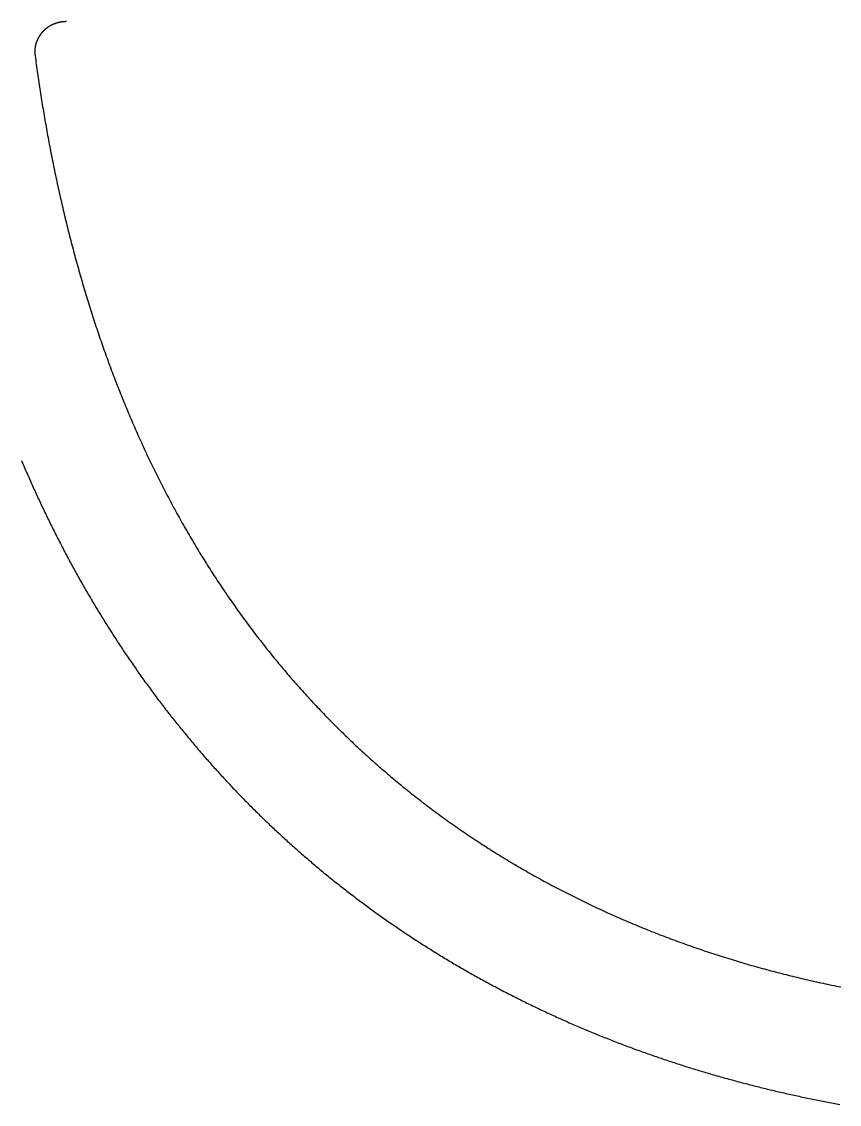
# Model space of a CAD drawing. Extents: x 4511820 to 5180432, y -1526536 to -944957.
# Drawn here: x 5013474.8 to 5013624.2, y -1423347.1 to -1423149.2 of the extents above; entities that cross this region are included whole.
import ezdxf

# ---------------------------------------------------------------- set-up
doc = ezdxf.new("R2010")
doc.units = 0
doc.header["$MEASUREMENT"] = 0
doc.layers.add('Z-Kúrenie', color=101, linetype='CONTINUOUS')

msp = doc.modelspace()

# ---------------------------------------------------------------- linework, layer by layer
at = {"layer": 'Z-Kúrenie'}
msp.add_line((5013477.255, -1423155.351), (5013477.267, -1423155.438), dxfattribs=at)
for points in [[(5013482.982, -1423149.2, 0), (5013482.957, -1423149.2, 0), (5013482.932, -1423149.2, 0), (5013482.907, -1423149.2, 0), (5013482.882, -1423149.2, 0), (5013482.857, -1423149.201, 0), (5013482.832, -1423149.202, 0), (5013482.807, -1423149.202, 0), (5013482.781, -1423149.203, 0), (5013482.756, -1423149.204, 0), (5013482.731, -1423149.205, 0), (5013482.706, -1423149.206, 0), (5013482.681, -1423149.207, 0), (5013482.656, -1423149.209, 0), (5013482.631, -1423149.21, 0), (5013482.606, -1423149.211, 0), (5013482.581, -1423149.213, 0), (5013482.555, -1423149.215, 0), (5013482.53, -1423149.217, 0), (5013482.505, -1423149.219, 0), (5013482.48, -1423149.221, 0), (5013482.455, -1423149.223, 0), (5013482.43, -1423149.225, 0), (5013482.405, -1423149.227, 0), (5013482.38, -1423149.23, 0), (5013482.355, -1423149.232, 0), (5013482.33, -1423149.235, 0), (5013482.304, -1423149.238, 0), (5013482.279, -1423149.241, 0), (5013482.254, -1423149.244, 0), (5013482.229, -1423149.247, 0), (5013482.204, -1423149.25, 0), (5013482.179, -1423149.253, 0), (5013482.154, -1423149.257, 0), (5013482.129, -1423149.26, 0), (5013482.104, -1423149.264, 0), (5013482.078, -1423149.267, 0), (5013482.062, -1423149.271, 0), (5013482.037, -1423149.275, 0), (5013482.012, -1423149.279, 0), (5013481.986, -1423149.283, 0), (5013481.961, -1423149.287, 0), (5013481.936, -1423149.292, 0), (5013481.911, -1423149.296, 0), (5013481.886, -1423149.3, 0), (5013481.861, -1423149.305, 0), (5013481.836, -1423149.31, 0), (5013481.811, -1423149.315, 0), (5013481.786, -1423149.319, 0), (5013481.76, -1423149.325, 0), (5013481.735, -1423149.33, 0), (5013481.71, -1423149.335, 0), (5013481.685, -1423149.34, 0), (5013481.66, -1423149.346, 0), (5013481.635, -1423149.351, 0), (5013481.61, -1423149.357, 0), (5013481.585, -1423149.362, 0), (5013481.56, -1423149.368, 0), (5013481.543, -1423149.374, 0), (5013481.518, -1423149.38, 0), (5013481.493, -1423149.386, 0), (5013481.468, -1423149.392, 0), (5013481.442, -1423149.399, 0), (5013481.417, -1423149.405, 0), (5013481.392, -1423149.412, 0), (5013481.367, -1423149.418, 0), (5013481.342, -1423149.425, 0), (5013481.317, -1423149.432, 0), (5013481.292, -1423149.439, 0), (5013481.275, -1423149.446, 0), (5013481.25, -1423149.453, 0), (5013481.225, -1423149.46, 0), (5013481.2, -1423149.467, 0), (5013481.175, -1423149.475, 0), (5013481.15, -1423149.482, 0), (5013481.124, -1423149.49, 0), (5013481.099, -1423149.498, 0), (5013481.083, -1423149.505, 0), (5013481.058, -1423149.513, 0), (5013481.032, -1423149.521, 0), (5013481.007, -1423149.53, 0), (5013480.982, -1423149.538, 0), (5013480.957, -1423149.546, 0), (5013480.94, -1423149.554, 0), (5013480.915, -1423149.563, 0), (5013480.89, -1423149.572, 0), (5013480.865, -1423149.58, 0), (5013480.84, -1423149.589, 0), (5013480.815, -1423149.598, 0), (5013480.798, -1423149.607, 0), (5013480.773, -1423149.616, 0), (5013480.748, -1423149.625, 0), (5013480.723, -1423149.635, 0), (5013480.698, -1423149.644, 0), (5013480.681, -1423149.654, 0), (5013480.656, -1423149.663, 0), (5013480.631, -1423149.673, 0), (5013480.606, -1423149.683, 0), (5013480.589, -1423149.693, 0), (5013480.564, -1423149.703, 0), (5013480.539, -1423149.713, 0), (5013480.514, -1423149.723, 0), (5013480.497, -1423149.733, 0), (5013480.472, -1423149.744, 0), (5013480.447, -1423149.754, 0), (5013480.421, -1423149.765, 0), (5013480.405, -1423149.776, 0), (5013480.38, -1423149.786, 0), (5013480.355, -1423149.797, 0), (5013480.338, -1423149.808, 0), (5013480.313, -1423149.819, 0), (5013480.288, -1423149.831, 0), (5013480.262, -1423149.842, 0), (5013480.246, -1423149.853, 0), (5013480.221, -1423149.865, 0), (5013480.196, -1423149.876, 0), (5013480.179, -1423149.888, 0), (5013480.154, -1423149.9, 0), (5013480.129, -1423149.912, 0), (5013480.112, -1423149.924, 0), (5013480.087, -1423149.936, 0), (5013480.07, -1423149.948, 0), (5013480.045, -1423149.96, 0), (5013480.02, -1423149.972, 0), (5013480.003, -1423149.985, 0), (5013479.978, -1423149.997, 0), (5013479.953, -1423150.01, 0), (5013479.936, -1423150.023, 0), (5013479.911, -1423150.036, 0), (5013479.894, -1423150.048, 0), (5013479.869, -1423150.061, 0), (5013479.852, -1423150.075, 0), (5013479.827, -1423150.088, 0), (5013479.802, -1423150.101, 0), (5013479.785, -1423150.114, 0), (5013479.76, -1423150.128, 0), (5013479.744, -1423150.141, 0), (5013479.719, -1423150.155, 0), (5013479.702, -1423150.169, 0), (5013479.677, -1423150.183, 0), (5013479.66, -1423150.196, 0), (5013479.635, -1423150.21, 0), (5013479.618, -1423150.225, 0), (5013479.593, -1423150.239, 0), (5013479.576, -1423150.253, 0), (5013479.551, -1423150.267, 0), (5013479.534, -1423150.282, 0), (5013479.509, -1423150.296, 0), (5013479.493, -1423150.311, 0), (5013479.476, -1423150.326, 0), (5013479.451, -1423150.341, 0), (5013479.434, -1423150.355, 0), (5013479.409, -1423150.37, 0), (5013479.392, -1423150.385, 0), (5013479.367, -1423150.401, 0), (5013479.35, -1423150.416, 0), (5013479.334, -1423150.431, 0), (5013479.308, -1423150.447, 0), (5013479.292, -1423150.462, 0), (5013479.275, -1423150.478, 0), (5013479.25, -1423150.494, 0), (5013479.233, -1423150.509, 0), (5013479.216, -1423150.525, 0), (5013479.191, -1423150.541, 0), (5013479.175, -1423150.557, 0), (5013479.158, -1423150.573, 0), (5013479.133, -1423150.589, 0), (5013479.116, -1423150.606, 0), (5013479.099, -1423150.622, 0), (5013479.074, -1423150.639, 0), (5013479.057, -1423150.655, 0), (5013479.041, -1423150.672, 0), (5013479.024, -1423150.689, 0), (5013478.999, -1423150.705, 0), (5013478.982, -1423150.722, 0), (5013478.965, -1423150.739, 0), (5013478.949, -1423150.756, 0), (5013478.932, -1423150.773, 0), (5013478.907, -1423150.791, 0), (5013478.89, -1423150.808, 0), (5013478.873, -1423150.825, 0), (5013478.857, -1423150.843, 0), (5013478.84, -1423150.86, 0), (5013478.823, -1423150.878, 0), (5013478.798, -1423150.896, 0), (5013478.781, -1423150.913, 0), (5013478.765, -1423150.931, 0), (5013478.748, -1423150.949, 0), (5013478.731, -1423150.967, 0), (5013478.714, -1423150.985, 0), (5013478.698, -1423151.003, 0), (5013478.681, -1423151.022, 0), (5013478.664, -1423151.04, 0), (5013478.647, -1423151.059, 0), (5013478.631, -1423151.077, 0), (5013478.614, -1423151.096, 0), (5013478.597, -1423151.114, 0), (5013478.58, -1423151.133, 0), (5013478.564, -1423151.152, 0), (5013478.547, -1423151.171, 0), (5013478.53, -1423151.19, 0), (5013478.513, -1423151.209, 0), (5013478.497, -1423151.228, 0), (5013478.48, -1423151.247, 0), (5013478.463, -1423151.266, 0), (5013478.447, -1423151.286, 0), (5013478.43, -1423151.305, 0), (5013478.413, -1423151.325, 0), (5013478.396, -1423151.344, 0), (5013478.38, -1423151.364, 0), (5013478.363, -1423151.384, 0), (5013478.354, -1423151.404, 0), (5013478.338, -1423151.423, 0), (5013478.321, -1423151.443, 0), (5013478.304, -1423151.463, 0), (5013478.288, -1423151.483, 0), (5013478.271, -1423151.504, 0), (5013478.262, -1423151.524, 0), (5013478.246, -1423151.544, 0), (5013478.229, -1423151.564, 0), (5013478.212, -1423151.585, 0), (5013478.204, -1423151.605, 0), (5013478.187, -1423151.626, 0), (5013478.17, -1423151.646, 0), (5013478.154, -1423151.667, 0), (5013478.145, -1423151.688, 0), (5013478.129, -1423151.709, 0), (5013478.112, -1423151.73, 0), (5013478.103, -1423151.751, 0), (5013478.087, -1423151.772, 0), (5013478.07, -1423151.793, 0), (5013478.062, -1423151.814, 0), (5013478.045, -1423151.835, 0), (5013478.028, -1423151.856, 0), (5013478.02, -1423151.878, 0), (5013478.003, -1423151.899, 0), (5013477.995, -1423151.92, 0), (5013477.978, -1423151.942, 0), (5013477.97, -1423151.963, 0), (5013477.953, -1423151.985, 0), (5013477.944, -1423152.007, 0), (5013477.928, -1423152.028, 0), (5013477.911, -1423152.05, 0), (5013477.903, -1423152.072, 0), (5013477.894, -1423152.094, 0), (5013477.877, -1423152.116, 0), (5013477.869, -1423152.138, 0), (5013477.852, -1423152.16, 0), (5013477.844, -1423152.182, 0), (5013477.827, -1423152.204, 0), (5013477.819, -1423152.227, 0), (5013477.802, -1423152.249, 0), (5013477.794, -1423152.271, 0), (5013477.785, -1423152.294, 0), (5013477.769, -1423152.316, 0), (5013477.76, -1423152.339, 0), (5013477.752, -1423152.361, 0), (5013477.735, -1423152.384, 0), (5013477.727, -1423152.407, 0), (5013477.718, -1423152.429, 0), (5013477.702, -1423152.452, 0), (5013477.693, -1423152.475, 0), (5013477.685, -1423152.498, 0), (5013477.677, -1423152.521, 0), (5013477.66, -1423152.544, 0), (5013477.652, -1423152.567, 0), (5013477.643, -1423152.59, 0), (5013477.635, -1423152.613, 0), (5013477.626, -1423152.636, 0), (5013477.618, -1423152.659, 0), (5013477.601, -1423152.682, 0), (5013477.593, -1423152.706, 0), (5013477.585, -1423152.729, 0), (5013477.576, -1423152.752, 0), (5013477.568, -1423152.776, 0), (5013477.559, -1423152.799, 0), (5013477.551, -1423152.823, 0), (5013477.543, -1423152.846, 0), (5013477.534, -1423152.87, 0), (5013477.526, -1423152.894, 0), (5013477.518, -1423152.917, 0), (5013477.509, -1423152.941, 0), (5013477.501, -1423152.965, 0), (5013477.493, -1423152.989, 0), (5013477.484, -1423153.012, 0), (5013477.476, -1423153.036, 0), (5013477.467, -1423153.06, 0), (5013477.459, -1423153.084, 0), (5013477.451, -1423153.108, 0), (5013477.442, -1423153.132, 0), (5013477.434, -1423153.156, 0), (5013477.426, -1423153.18, 0), (5013477.417, -1423153.205, 0), (5013477.417, -1423153.229, 0), (5013477.409, -1423153.253, 0), (5013477.4, -1423153.277, 0), (5013477.392, -1423153.302, 0), (5013477.384, -1423153.326, 0), (5013477.384, -1423153.35, 0), (5013477.375, -1423153.375, 0), (5013477.367, -1423153.399, 0), (5013477.359, -1423153.424, 0), (5013477.359, -1423153.448, 0), (5013477.35, -1423153.472, 0), (5013477.342, -1423153.497, 0), (5013477.342, -1423153.522, 0), (5013477.333, -1423153.546, 0), (5013477.325, -1423153.571, 0), (5013477.325, -1423153.595, 0), (5013477.317, -1423153.62, 0), (5013477.317, -1423153.645, 0), (5013477.308, -1423153.669, 0), (5013477.3, -1423153.694, 0), (5013477.3, -1423153.719, 0), (5013477.292, -1423153.744, 0), (5013477.292, -1423153.768, 0), (5013477.283, -1423153.793, 0), (5013477.283, -1423153.818, 0), (5013477.275, -1423153.843, 0), (5013477.275, -1423153.868, 0), (5013477.267, -1423153.893, 0), (5013477.267, -1423153.918, 0), (5013477.258, -1423153.943, 0), (5013477.258, -1423153.967, 0), (5013477.258, -1423153.992, 0), (5013477.25, -1423154.017, 0), (5013477.25, -1423154.042, 0), (5013477.25, -1423154.067, 0), (5013477.241, -1423154.092, 0), (5013477.241, -1423154.117, 0), (5013477.241, -1423154.142, 0), (5013477.233, -1423154.167, 0), (5013477.233, -1423154.192, 0), (5013477.233, -1423154.217, 0), (5013477.225, -1423154.243, 0), (5013477.225, -1423154.268, 0), (5013477.225, -1423154.293, 0), (5013477.225, -1423154.318, 0), (5013477.225, -1423154.343, 0), (5013477.216, -1423154.368, 0), (5013477.216, -1423154.393, 0), (5013477.216, -1423154.418, 0), (5013477.216, -1423154.443, 0), (5013477.216, -1423154.468, 0), (5013477.216, -1423154.493, 0), (5013477.216, -1423154.519, 0), (5013477.216, -1423154.544, 0), (5013477.216, -1423154.569, 0), (5013477.208, -1423154.594, 0), (5013477.208, -1423154.619, 0), (5013477.208, -1423154.644, 0), (5013477.208, -1423154.669, 0)], [(5013477.267, -1423155.438, 0), (5013477.317, -1423155.844, 0), (5013477.375, -1423156.25, 0), (5013477.426, -1423156.656, 0), (5013477.484, -1423157.061, 0), (5013477.543, -1423157.467, 0), (5013477.593, -1423157.873, 0), (5013477.652, -1423158.279, 0), (5013477.71, -1423158.684, 0), (5013477.769, -1423159.09, 0), (5013477.827, -1423159.495, 0), (5013477.886, -1423159.9, 0), (5013477.944, -1423160.305, 0), (5013478.011, -1423160.711, 0), (5013478.07, -1423161.116, 0), (5013478.129, -1423161.521, 0), (5013478.195, -1423161.925, 0), (5013478.254, -1423162.33, 0), (5013478.321, -1423162.735, 0), (5013478.38, -1423163.139, 0), (5013478.447, -1423163.544, 0), (5013478.513, -1423163.948, 0), (5013478.58, -1423164.352, 0), (5013478.647, -1423164.756, 0), (5013478.714, -1423165.161, 0), (5013478.781, -1423165.565, 0), (5013478.848, -1423165.968, 0), (5013478.915, -1423166.372, 0), (5013478.982, -1423166.776, 0), (5013479.057, -1423167.179, 0), (5013479.124, -1423167.583, 0), (5013479.2, -1423167.986, 0), (5013479.267, -1423168.39, 0), (5013479.342, -1423168.793, 0), (5013479.417, -1423169.196, 0), (5013479.484, -1423169.599, 0), (5013479.56, -1423170.002, 0), (5013479.635, -1423170.404, 0), (5013479.71, -1423170.807, 0), (5013479.785, -1423171.21, 0), (5013479.861, -1423171.612, 0), (5013479.936, -1423172.015, 0), (5013480.02, -1423172.417, 0), (5013480.095, -1423172.819, 0), (5013480.17, -1423173.221, 0), (5013480.254, -1423173.623, 0), (5013480.329, -1423174.025, 0), (5013480.413, -1423174.426, 0), (5013480.488, -1423174.828, 0), (5013480.572, -1423175.229, 0), (5013480.656, -1423175.631, 0), (5013480.739, -1423176.032, 0), (5013480.815, -1423176.433, 0), (5013480.899, -1423176.834, 0), (5013480.982, -1423177.235, 0), (5013481.074, -1423177.636, 0), (5013481.158, -1423178.037, 0), (5013481.242, -1423178.437, 0), (5013481.325, -1423178.838, 0), (5013481.417, -1423179.238, 0), (5013481.501, -1423179.638, 0), (5013481.593, -1423180.038, 0), (5013481.677, -1423180.438, 0), (5013481.769, -1423180.838, 0), (5013481.861, -1423181.237, 0), (5013481.945, -1423181.637, 0), (5013482.037, -1423182.036, 0), (5013482.129, -1423182.435, 0), (5013482.221, -1423182.834, 0), (5013482.313, -1423183.233, 0), (5013482.405, -1423183.632, 0), (5013482.505, -1423184.031, 0), (5013482.597, -1423184.429, 0), (5013482.689, -1423184.828, 0), (5013482.79, -1423185.226, 0), (5013482.882, -1423185.624, 0), (5013482.982, -1423186.022, 0), (5013483.083, -1423186.42, 0), (5013483.175, -1423186.818, 0), (5013483.275, -1423187.215, 0), (5013483.376, -1423187.612, 0), (5013483.476, -1423188.01, 0), (5013483.576, -1423188.407, 0), (5013483.677, -1423188.803, 0), (5013483.777, -1423189.2, 0), (5013483.878, -1423189.597, 0), (5013483.986, -1423189.993, 0), (5013484.087, -1423190.389, 0), (5013484.196, -1423190.785, 0), (5013484.296, -1423191.181, 0), (5013484.405, -1423191.577, 0), (5013484.514, -1423191.972, 0), (5013484.614, -1423192.368, 0), (5013484.723, -1423192.763, 0), (5013484.832, -1423193.158, 0), (5013484.941, -1423193.553, 0), (5013485.049, -1423193.948, 0), (5013485.166, -1423194.342, 0), (5013485.275, -1423194.736, 0), (5013485.384, -1423195.13, 0), (5013485.501, -1423195.524, 0), (5013485.61, -1423195.918, 0), (5013485.727, -1423196.312, 0), (5013485.836, -1423196.705, 0), (5013485.953, -1423197.098, 0), (5013486.07, -1423197.491, 0), (5013486.187, -1423197.884, 0), (5013486.305, -1423198.276, 0), (5013486.422, -1423198.669, 0), (5013486.539, -1423199.061, 0), (5013486.656, -1423199.453, 0), (5013486.773, -1423199.845, 0), (5013486.899, -1423200.236, 0), (5013487.016, -1423200.628, 0), (5013487.141, -1423201.019, 0), (5013487.259, -1423201.41, 0), (5013487.384, -1423201.801, 0), (5013487.51, -1423202.191, 0), (5013487.635, -1423202.581, 0), (5013487.752, -1423202.971, 0), (5013487.878, -1423203.361, 0), (5013488.012, -1423203.751, 0), (5013488.137, -1423204.14, 0), (5013488.263, -1423204.529, 0), (5013488.388, -1423204.918, 0), (5013488.522, -1423205.307, 0), (5013488.648, -1423205.696, 0), (5013488.782, -1423206.084, 0), (5013488.916, -1423206.472, 0), (5013489.041, -1423206.86, 0), (5013489.175, -1423207.247, 0), (5013489.309, -1423207.634, 0), (5013489.443, -1423208.022, 0), (5013489.577, -1423208.408, 0), (5013489.711, -1423208.795, 0), (5013489.853, -1423209.181, 0), (5013489.987, -1423209.567, 0), (5013490.129, -1423209.953, 0), (5013490.263, -1423210.339, 0), (5013490.405, -1423210.724, 0), (5013490.539, -1423211.109, 0), (5013490.681, -1423211.494, 0), (5013490.824, -1423211.878, 0), (5013490.966, -1423212.262, 0), (5013491.108, -1423212.646, 0), (5013491.25, -1423213.03, 0), (5013491.393, -1423213.413, 0), (5013491.543, -1423213.796, 0), (5013491.686, -1423214.179, 0), (5013491.836, -1423214.562, 0), (5013491.978, -1423214.944, 0), (5013492.129, -1423215.326, 0), (5013492.28, -1423215.708, 0), (5013492.43, -1423216.089, 0), (5013492.573, -1423216.471, 0), (5013492.723, -1423216.852, 0), (5013492.882, -1423217.232, 0), (5013493.033, -1423217.612, 0), (5013493.184, -1423217.992, 0), (5013493.334, -1423218.372, 0), (5013493.493, -1423218.752, 0), (5013493.644, -1423219.131, 0), (5013493.803, -1423219.509, 0), (5013493.962, -1423219.888, 0), (5013494.121, -1423220.266, 0), (5013494.271, -1423220.644, 0), (5013494.43, -1423221.022, 0), (5013494.598, -1423221.399, 0), (5013494.757, -1423221.776, 0), (5013494.916, -1423222.152, 0), (5013495.075, -1423222.529, 0), (5013495.242, -1423222.905, 0), (5013495.401, -1423223.28, 0), (5013495.569, -1423223.655, 0), (5013495.736, -1423224.03, 0), (5013495.895, -1423224.405, 0), (5013496.062, -1423224.779, 0), (5013496.23, -1423225.153, 0), (5013496.397, -1423225.527, 0), (5013496.573, -1423225.9, 0), (5013496.74, -1423226.273, 0), (5013496.908, -1423226.645, 0), (5013497.083, -1423227.018, 0), (5013497.251, -1423227.39, 0), (5013497.426, -1423227.761, 0), (5013497.594, -1423228.132, 0), (5013497.769, -1423228.503, 0), (5013497.945, -1423228.873, 0), (5013498.121, -1423229.243, 0), (5013498.297, -1423229.613, 0), (5013498.481, -1423229.982, 0), (5013498.657, -1423230.351, 0), (5013498.832, -1423230.719, 0), (5013499.016, -1423231.088, 0), (5013499.192, -1423231.455, 0), (5013499.376, -1423231.823, 0), (5013499.56, -1423232.19, 0), (5013499.744, -1423232.556, 0), (5013499.92, -1423232.922, 0), (5013500.104, -1423233.288, 0), (5013500.297, -1423233.654, 0), (5013500.481, -1423234.019, 0), (5013500.665, -1423234.383, 0), (5013500.857, -1423234.747, 0), (5013501.042, -1423235.111, 0), (5013501.234, -1423235.474, 0), (5013501.418, -1423235.837, 0), (5013501.611, -1423236.2, 0), (5013501.803, -1423236.562, 0), (5013501.996, -1423236.924, 0), (5013502.188, -1423237.285, 0), (5013502.381, -1423237.646, 0), (5013502.573, -1423238.007, 0), (5013502.774, -1423238.367, 0), (5013502.966, -1423238.726, 0), (5013503.167, -1423239.086, 0), (5013503.36, -1423239.444, 0), (5013503.561, -1423239.803, 0), (5013503.761, -1423240.161, 0), (5013503.962, -1423240.518, 0), (5013504.163, -1423240.875, 0), (5013504.364, -1423241.232, 0), (5013504.565, -1423241.588, 0), (5013504.766, -1423241.944, 0), (5013504.975, -1423242.299, 0), (5013505.176, -1423242.654, 0), (5013505.385, -1423243.008, 0), (5013505.594, -1423243.362, 0), (5013505.795, -1423243.715, 0), (5013506.004, -1423244.068, 0), (5013506.213, -1423244.421, 0), (5013506.423, -1423244.773, 0), (5013506.632, -1423245.124, 0), (5013506.841, -1423245.475, 0), (5013507.059, -1423245.826, 0), (5013507.268, -1423246.176, 0), (5013507.485, -1423246.526, 0), (5013507.695, -1423246.875, 0), (5013507.912, -1423247.223, 0), (5013508.13, -1423247.571, 0), (5013508.347, -1423247.919, 0), (5013508.565, -1423248.266, 0), (5013508.783, -1423248.613, 0), (5013509, -1423248.959, 0), (5013509.218, -1423249.305, 0), (5013509.444, -1423249.65, 0), (5013509.661, -1423249.994, 0), (5013509.887, -1423250.339, 0), (5013510.105, -1423250.682, 0), (5013510.331, -1423251.025, 0), (5013510.557, -1423251.368, 0), (5013510.783, -1423251.71, 0), (5013511.009, -1423252.051, 0), (5013511.234, -1423252.392, 0), (5013511.46, -1423252.733, 0), (5013511.695, -1423253.073, 0), (5013511.921, -1423253.412, 0), (5013512.155, -1423253.751, 0), (5013512.381, -1423254.089, 0), (5013512.615, -1423254.427, 0), (5013512.85, -1423254.764, 0), (5013513.084, -1423255.101, 0), (5013513.318, -1423255.437, 0), (5013513.553, -1423255.772, 0), (5013513.787, -1423256.107, 0), (5013514.021, -1423256.442, 0), (5013514.256, -1423256.775, 0), (5013514.498, -1423257.109, 0), (5013514.733, -1423257.441, 0), (5013514.975, -1423257.774, 0), (5013515.218, -1423258.105, 0), (5013515.461, -1423258.436, 0), (5013515.703, -1423258.767, 0), (5013515.946, -1423259.096, 0), (5013516.189, -1423259.426, 0), (5013516.431, -1423259.754, 0), (5013516.674, -1423260.082, 0), (5013516.925, -1423260.41, 0), (5013517.168, -1423260.737, 0), (5013517.419, -1423261.063, 0), (5013517.67, -1423261.389, 0), (5013517.913, -1423261.714, 0), (5013518.164, -1423262.038, 0), (5013518.415, -1423262.362, 0), (5013518.666, -1423262.685, 0), (5013518.925, -1423263.008, 0), (5013519.176, -1423263.33, 0), (5013519.427, -1423263.651, 0), (5013519.687, -1423263.973, 0), (5013519.938, -1423264.292, 0), (5013520.197, -1423264.612, 0), (5013520.448, -1423264.931, 0), (5013520.708, -1423265.249, 0), (5013520.967, -1423265.567, 0), (5013521.227, -1423265.884, 0), (5013521.486, -1423266.2, 0), (5013521.754, -1423266.516, 0), (5013522.013, -1423266.831, 0), (5013522.273, -1423267.146, 0), (5013522.54, -1423267.46, 0), (5013522.8, -1423267.773, 0), (5013523.068, -1423268.085, 0), (5013523.335, -1423268.397, 0), (5013523.595, -1423268.708, 0), (5013523.863, -1423269.019, 0), (5013524.13, -1423269.328, 0), (5013524.398, -1423269.638, 0), (5013524.674, -1423269.947, 0), (5013524.942, -1423270.255, 0), (5013525.21, -1423270.562, 0), (5013525.486, -1423270.868, 0), (5013525.754, -1423271.175, 0), (5013526.03, -1423271.479, 0), (5013526.306, -1423271.784, 0), (5013526.582, -1423272.088, 0), (5013526.859, -1423272.391, 0), (5013527.135, -1423272.693, 0), (5013527.411, -1423272.996, 0), (5013527.687, -1423273.297, 0), (5013527.963, -1423273.597, 0), (5013528.248, -1423273.897, 0), (5013528.524, -1423274.196, 0), (5013528.808, -1423274.494, 0), (5013529.085, -1423274.792, 0), (5013529.369, -1423275.089, 0), (5013529.654, -1423275.386, 0), (5013529.938, -1423275.681, 0), (5013530.223, -1423275.976, 0), (5013530.507, -1423276.269, 0), (5013530.792, -1423276.563, 0), (5013531.076, -1423276.856, 0), (5013531.369, -1423277.148, 0), (5013531.654, -1423277.439, 0), (5013531.938, -1423277.73, 0), (5013532.231, -1423278.019, 0), (5013532.524, -1423278.309, 0), (5013532.817, -1423278.597, 0), (5013533.102, -1423278.884, 0), (5013533.394, -1423279.172, 0), (5013533.687, -1423279.458, 0), (5013533.989, -1423279.743, 0), (5013534.281, -1423280.028, 0), (5013534.574, -1423280.312, 0), (5013534.867, -1423280.595, 0), (5013535.169, -1423280.878, 0), (5013535.461, -1423281.159, 0), (5013535.763, -1423281.44, 0), (5013536.064, -1423281.721, 0), (5013536.365, -1423282, 0), (5013536.658, -1423282.279, 0), (5013536.959, -1423282.557, 0), (5013537.261, -1423282.834, 0), (5013537.57, -1423283.111, 0), (5013537.872, -1423283.386, 0), (5013538.173, -1423283.661, 0), (5013538.482, -1423283.936, 0), (5013538.784, -1423284.209, 0), (5013539.093, -1423284.481, 0), (5013539.395, -1423284.753, 0), (5013539.704, -1423285.024, 0), (5013540.014, -1423285.295, 0), (5013540.324, -1423285.564, 0), (5013540.625, -1423285.834, 0), (5013540.943, -1423286.102, 0), (5013541.252, -1423286.368, 0), (5013541.562, -1423286.635, 0), (5013541.872, -1423286.901, 0), (5013542.181, -1423287.166, 0), (5013542.499, -1423287.43, 0), (5013542.809, -1423287.693, 0), (5013543.127, -1423287.956, 0), (5013543.445, -1423288.218, 0), (5013543.755, -1423288.479, 0), (5013544.073, -1423288.739, 0), (5013544.391, -1423288.999, 0), (5013544.709, -1423289.257, 0), (5013545.027, -1423289.515, 0), (5013545.345, -1423289.772, 0), (5013545.663, -1423290.028, 0), (5013545.989, -1423290.284, 0), (5013546.307, -1423290.539, 0), (5013546.633, -1423290.792, 0), (5013546.951, -1423291.046, 0), (5013547.278, -1423291.298, 0), (5013547.596, -1423291.549, 0), (5013547.922, -1423291.8, 0), (5013548.249, -1423292.05, 0), (5013548.575, -1423292.298, 0), (5013548.901, -1423292.547, 0), (5013549.228, -1423292.794, 0), (5013549.554, -1423293.041, 0), (5013549.88, -1423293.287, 0), (5013550.207, -1423293.531, 0), (5013550.542, -1423293.775, 0), (5013550.868, -1423294.019, 0), (5013551.203, -1423294.262, 0), (5013551.529, -1423294.504, 0), (5013551.864, -1423294.744, 0), (5013552.19, -1423294.984, 0), (5013552.525, -1423295.223, 0), (5013552.86, -1423295.462, 0), (5013553.194, -1423295.699, 0), (5013553.529, -1423295.936, 0), (5013553.864, -1423296.172, 0), (5013554.199, -1423296.407, 0), (5013554.533, -1423296.642, 0), (5013554.868, -1423296.875, 0), (5013555.211, -1423297.108, 0), (5013555.546, -1423297.34, 0), (5013555.889, -1423297.571, 0), (5013556.224, -1423297.801, 0), (5013556.567, -1423298.03, 0), (5013556.902, -1423298.259, 0), (5013557.245, -1423298.486, 0), (5013557.588, -1423298.713, 0), (5013557.931, -1423298.939, 0), (5013558.274, -1423299.164, 0), (5013558.617, -1423299.388, 0), (5013558.96, -1423299.612, 0), (5013559.303, -1423299.834, 0), (5013559.647, -1423300.056, 0), (5013559.99, -1423300.277, 0), (5013560.333, -1423300.497, 0), (5013560.684, -1423300.716, 0), (5013561.027, -1423300.935, 0), (5013561.379, -1423301.152, 0), (5013561.722, -1423301.369, 0), (5013562.073, -1423301.585, 0), (5013562.425, -1423301.8, 0), (5013562.768, -1423302.014, 0), (5013563.12, -1423302.228, 0), (5013563.471, -1423302.44, 0), (5013563.822, -1423302.652, 0), (5013564.174, -1423302.862, 0), (5013564.525, -1423303.072, 0), (5013564.877, -1423303.281, 0), (5013565.228, -1423303.49, 0), (5013565.588, -1423303.697, 0), (5013565.94, -1423303.904, 0), (5013566.291, -1423304.109, 0), (5013566.651, -1423304.314, 0), (5013567.003, -1423304.518, 0), (5013567.362, -1423304.722, 0), (5013567.714, -1423304.923, 0), (5013568.074, -1423305.125, 0), (5013568.434, -1423305.326, 0), (5013568.785, -1423305.525, 0), (5013569.145, -1423305.724, 0), (5013569.505, -1423305.922, 0), (5013569.865, -1423306.119, 0), (5013570.224, -1423306.316, 0), (5013570.584, -1423306.512, 0), (5013570.944, -1423306.706, 0), (5013571.304, -1423306.9, 0), (5013571.664, -1423307.092, 0), (5013572.032, -1423307.285, 0), (5013572.392, -1423307.476, 0), (5013572.752, -1423307.666, 0), (5013573.12, -1423307.856, 0), (5013573.48, -1423308.045, 0), (5013573.848, -1423308.233, 0), (5013574.208, -1423308.42, 0), (5013574.576, -1423308.606, 0), (5013574.944, -1423308.791, 0), (5013575.304, -1423308.976, 0), (5013575.672, -1423309.159, 0), (5013576.041, -1423309.343, 0), (5013576.409, -1423309.524, 0), (5013576.777, -1423309.706, 0), (5013577.145, -1423309.886, 0), (5013577.513, -1423310.066, 0), (5013577.882, -1423310.244, 0), (5013578.25, -1423310.422, 0), (5013578.618, -1423310.599, 0), (5013578.986, -1423310.775, 0), (5013579.363, -1423310.95, 0), (5013579.731, -1423311.124, 0), (5013580.099, -1423311.298, 0), (5013580.476, -1423311.471, 0), (5013580.844, -1423311.643, 0), (5013581.221, -1423311.814, 0), (5013581.589, -1423311.984, 0), (5013581.965, -1423312.154, 0), (5013582.342, -1423312.322, 0), (5013582.71, -1423312.489, 0), (5013583.087, -1423312.657, 0), (5013583.463, -1423312.822, 0), (5013583.84, -1423312.988, 0), (5013584.208, -1423313.152, 0), (5013584.585, -1423313.315, 0), (5013584.961, -1423313.478, 0), (5013585.338, -1423313.64, 0), (5013585.715, -1423313.801, 0), (5013586.091, -1423313.961, 0), (5013586.476, -1423314.12, 0), (5013586.853, -1423314.278, 0), (5013587.229, -1423314.437, 0), (5013587.606, -1423314.593, 0), (5013587.982, -1423314.749, 0), (5013588.367, -1423314.904, 0), (5013588.744, -1423315.058, 0), (5013589.129, -1423315.212, 0), (5013589.506, -1423315.365, 0), (5013589.89, -1423315.516, 0), (5013590.267, -1423315.668, 0), (5013590.652, -1423315.817, 0), (5013591.029, -1423315.966, 0), (5013591.414, -1423316.115, 0), (5013591.799, -1423316.263, 0), (5013592.175, -1423316.41, 0), (5013592.56, -1423316.556, 0), (5013592.945, -1423316.7, 0), (5013593.33, -1423316.845, 0), (5013593.715, -1423316.988, 0), (5013594.1, -1423317.131, 0), (5013594.476, -1423317.273, 0), (5013594.861, -1423317.414, 0), (5013595.246, -1423317.554, 0), (5013595.64, -1423317.694, 0), (5013596.025, -1423317.832, 0), (5013596.41, -1423317.97, 0), (5013596.795, -1423318.106, 0), (5013597.179, -1423318.243, 0), (5013597.564, -1423318.378, 0), (5013597.958, -1423318.512, 0), (5013598.343, -1423318.646, 0), (5013598.728, -1423318.778, 0), (5013599.121, -1423318.91, 0), (5013599.506, -1423319.042, 0), (5013599.891, -1423319.172, 0), (5013600.284, -1423319.301, 0), (5013600.669, -1423319.43, 0), (5013601.063, -1423319.557, 0), (5013601.456, -1423319.685, 0), (5013601.841, -1423319.811, 0), (5013602.234, -1423319.936, 0), (5013602.619, -1423320.061, 0), (5013603.012, -1423320.184, 0), (5013603.406, -1423320.307, 0), (5013603.799, -1423320.429, 0), (5013604.184, -1423320.551, 0), (5013604.577, -1423320.671, 0), (5013604.971, -1423320.791, 0), (5013605.364, -1423320.91, 0), (5013605.757, -1423321.028, 0), (5013606.151, -1423321.145, 0), (5013606.544, -1423321.261, 0), (5013606.937, -1423321.377, 0), (5013607.331, -1423321.491, 0), (5013607.724, -1423321.605, 0), (5013608.117, -1423321.719, 0), (5013608.511, -1423321.831, 0), (5013608.904, -1423321.942, 0), (5013609.297, -1423322.053, 0), (5013609.69, -1423322.163, 0), (5013610.092, -1423322.272, 0), (5013610.485, -1423322.381, 0), (5013610.879, -1423322.488, 0), (5013611.272, -1423322.595, 0), (5013611.674, -1423322.701, 0), (5013612.067, -1423322.806, 0), (5013612.46, -1423322.91, 0), (5013612.862, -1423323.014, 0), (5013613.255, -1423323.116, 0), (5013613.657, -1423323.219, 0), (5013614.05, -1423323.32, 0), (5013614.444, -1423323.419, 0), (5013614.846, -1423323.519, 0), (5013615.247, -1423323.618, 0), (5013615.641, -1423323.716, 0), (5013616.042, -1423323.814, 0), (5013616.436, -1423323.91, 0), (5013616.837, -1423324.005, 0), (5013617.239, -1423324.1, 0), (5013617.632, -1423324.194, 0), (5013618.034, -1423324.287, 0), (5013618.436, -1423324.38, 0), (5013618.829, -1423324.471, 0), (5013619.231, -1423324.563, 0), (5013619.632, -1423324.653, 0), (5013620.034, -1423324.742, 0), (5013620.427, -1423324.83, 0), (5013620.829, -1423324.918, 0), (5013621.231, -1423325.005, 0), (5013621.632, -1423325.091, 0), (5013622.034, -1423325.177, 0), (5013622.436, -1423325.262, 0), (5013622.837, -1423325.346, 0), (5013623.239, -1423325.429, 0), (5013623.641, -1423325.512, 0), (5013624.043, -1423325.593, 0), (5013624.444, -1423325.674, 0)], [(5013474.789, -1423229.434, 0), (5013474.915, -1423229.725, 0), (5013475.041, -1423230.015, 0), (5013475.166, -1423230.306, 0), (5013475.283, -1423230.596, 0), (5013475.409, -1423230.886, 0), (5013475.534, -1423231.176, 0), (5013475.66, -1423231.465, 0), (5013475.785, -1423231.755, 0), (5013475.911, -1423232.044, 0), (5013476.036, -1423232.333, 0), (5013476.17, -1423232.622, 0), (5013476.296, -1423232.91, 0), (5013476.421, -1423233.199, 0), (5013476.547, -1423233.487, 0), (5013476.681, -1423233.775, 0), (5013476.806, -1423234.063, 0), (5013476.94, -1423234.351, 0), (5013477.066, -1423234.639, 0), (5013477.2, -1423234.926, 0), (5013477.325, -1423235.213, 0), (5013477.459, -1423235.5, 0), (5013477.593, -1423235.787, 0), (5013477.727, -1423236.074, 0), (5013477.852, -1423236.36, 0), (5013477.986, -1423236.647, 0), (5013478.12, -1423236.933, 0), (5013478.254, -1423237.219, 0), (5013478.388, -1423237.504, 0), (5013478.522, -1423237.79, 0), (5013478.656, -1423238.075, 0), (5013478.798, -1423238.36, 0), (5013478.932, -1423238.645, 0), (5013479.066, -1423238.93, 0), (5013479.2, -1423239.214, 0), (5013479.342, -1423239.499, 0), (5013479.476, -1423239.783, 0), (5013479.618, -1423240.067, 0), (5013479.752, -1423240.35, 0), (5013479.894, -1423240.634, 0), (5013480.028, -1423240.917, 0), (5013480.17, -1423241.2, 0), (5013480.313, -1423241.483, 0), (5013480.447, -1423241.766, 0), (5013480.589, -1423242.048, 0), (5013480.731, -1423242.33, 0), (5013480.873, -1423242.612, 0), (5013481.016, -1423242.894, 0), (5013481.158, -1423243.176, 0), (5013481.3, -1423243.457, 0), (5013481.442, -1423243.738, 0), (5013481.585, -1423244.02, 0), (5013481.727, -1423244.3, 0), (5013481.878, -1423244.581, 0), (5013482.02, -1423244.861, 0), (5013482.162, -1423245.141, 0), (5013482.313, -1423245.421, 0), (5013482.455, -1423245.701, 0), (5013482.606, -1423245.98, 0), (5013482.748, -1423246.26, 0), (5013482.899, -1423246.539, 0), (5013483.049, -1423246.817, 0), (5013483.191, -1423247.096, 0), (5013483.342, -1423247.374, 0), (5013483.493, -1423247.652, 0), (5013483.643, -1423247.93, 0), (5013483.794, -1423248.208, 0), (5013483.945, -1423248.485, 0), (5013484.095, -1423248.763, 0), (5013484.246, -1423249.04, 0), (5013484.397, -1423249.316, 0), (5013484.547, -1423249.593, 0), (5013484.698, -1423249.869, 0), (5013484.857, -1423250.145, 0), (5013485.007, -1423250.421, 0), (5013485.158, -1423250.697, 0), (5013485.317, -1423250.972, 0), (5013485.468, -1423251.247, 0), (5013485.627, -1423251.522, 0), (5013485.777, -1423251.797, 0), (5013485.936, -1423252.071, 0), (5013486.095, -1423252.345, 0), (5013486.246, -1423252.619, 0), (5013486.405, -1423252.893, 0), (5013486.564, -1423253.166, 0), (5013486.723, -1423253.439, 0), (5013486.882, -1423253.712, 0), (5013487.041, -1423253.985, 0), (5013487.2, -1423254.258, 0), (5013487.359, -1423254.53, 0), (5013487.518, -1423254.802, 0), (5013487.677, -1423255.073, 0), (5013487.836, -1423255.345, 0), (5013488.003, -1423255.616, 0), (5013488.162, -1423255.887, 0), (5013488.321, -1423256.158, 0), (5013488.489, -1423256.428, 0), (5013488.648, -1423256.698, 0), (5013488.815, -1423256.968, 0), (5013488.974, -1423257.238, 0), (5013489.142, -1423257.507, 0), (5013489.309, -1423257.776, 0), (5013489.468, -1423258.045, 0), (5013489.635, -1423258.314, 0), (5013489.803, -1423258.582, 0), (5013489.97, -1423258.85, 0), (5013490.137, -1423259.118, 0), (5013490.305, -1423259.386, 0), (5013490.472, -1423259.653, 0), (5013490.639, -1423259.92, 0), (5013490.807, -1423260.187, 0), (5013490.974, -1423260.453, 0), (5013491.15, -1423260.72, 0), (5013491.317, -1423260.986, 0), (5013491.485, -1423261.251, 0), (5013491.66, -1423261.517, 0), (5013491.828, -1423261.782, 0), (5013492.004, -1423262.047, 0), (5013492.171, -1423262.311, 0), (5013492.347, -1423262.576, 0), (5013492.514, -1423262.839, 0), (5013492.69, -1423263.103, 0), (5013492.866, -1423263.367, 0), (5013493.041, -1423263.63, 0), (5013493.209, -1423263.893, 0), (5013493.384, -1423264.156, 0), (5013493.56, -1423264.418, 0), (5013493.736, -1423264.68, 0), (5013493.912, -1423264.942, 0), (5013494.087, -1423265.204, 0), (5013494.271, -1423265.465, 0), (5013494.447, -1423265.725, 0), (5013494.623, -1423265.986, 0), (5013494.799, -1423266.246, 0), (5013494.983, -1423266.507, 0), (5013495.159, -1423266.766, 0), (5013495.343, -1423267.025, 0), (5013495.518, -1423267.285, 0), (5013495.702, -1423267.543, 0), (5013495.878, -1423267.802, 0), (5013496.062, -1423268.061, 0), (5013496.246, -1423268.318, 0), (5013496.422, -1423268.576, 0), (5013496.606, -1423268.834, 0), (5013496.79, -1423269.091, 0), (5013496.974, -1423269.348, 0), (5013497.159, -1423269.604, 0), (5013497.343, -1423269.861, 0), (5013497.527, -1423270.116, 0), (5013497.711, -1423270.372, 0), (5013497.895, -1423270.627, 0), (5013498.088, -1423270.882, 0), (5013498.272, -1423271.137, 0), (5013498.456, -1423271.391, 0), (5013498.648, -1423271.645, 0), (5013498.832, -1423271.899, 0), (5013499.016, -1423272.153, 0), (5013499.209, -1423272.406, 0), (5013499.401, -1423272.658, 0), (5013499.585, -1423272.911, 0), (5013499.778, -1423273.163, 0), (5013499.97, -1423273.415, 0), (5013500.155, -1423273.667, 0), (5013500.347, -1423273.918, 0), (5013500.539, -1423274.169, 0), (5013500.732, -1423274.42, 0), (5013500.924, -1423274.67, 0), (5013501.117, -1423274.919, 0), (5013501.309, -1423275.17, 0), (5013501.502, -1423275.419, 0), (5013501.694, -1423275.668, 0), (5013501.887, -1423275.916, 0), (5013502.088, -1423276.165, 0), (5013502.28, -1423276.413, 0), (5013502.473, -1423276.661, 0), (5013502.673, -1423276.908, 0), (5013502.866, -1423277.155, 0), (5013503.067, -1423277.402, 0), (5013503.259, -1423277.648, 0), (5013503.46, -1423277.894, 0), (5013503.661, -1423278.14, 0), (5013503.853, -1423278.386, 0), (5013504.054, -1423278.63, 0), (5013504.255, -1423278.875, 0), (5013504.456, -1423279.12, 0), (5013504.657, -1423279.364, 0), (5013504.858, -1423279.608, 0), (5013505.059, -1423279.851, 0), (5013505.259, -1423280.094, 0), (5013505.46, -1423280.336, 0), (5013505.661, -1423280.579, 0), (5013505.862, -1423280.821, 0), (5013506.063, -1423281.063, 0), (5013506.272, -1423281.304, 0), (5013506.473, -1423281.545, 0), (5013506.674, -1423281.786, 0), (5013506.883, -1423282.026, 0), (5013507.084, -1423282.265, 0), (5013507.293, -1423282.506, 0), (5013507.494, -1423282.745, 0), (5013507.703, -1423282.983, 0), (5013507.912, -1423283.222, 0), (5013508.113, -1423283.46, 0), (5013508.322, -1423283.698, 0), (5013508.531, -1423283.936, 0), (5013508.741, -1423284.173, 0), (5013508.95, -1423284.409, 0), (5013509.159, -1423284.646, 0), (5013509.368, -1423284.882, 0), (5013509.578, -1423285.118, 0), (5013509.787, -1423285.353, 0), (5013509.996, -1423285.589, 0), (5013510.205, -1423285.823, 0), (5013510.423, -1423286.057, 0), (5013510.632, -1423286.291, 0), (5013510.841, -1423286.525, 0), (5013511.059, -1423286.758, 0), (5013511.268, -1423286.991, 0), (5013511.486, -1423287.224, 0), (5013511.695, -1423287.456, 0), (5013511.912, -1423287.687, 0), (5013512.122, -1423287.919, 0), (5013512.339, -1423288.15, 0), (5013512.557, -1423288.38, 0), (5013512.774, -1423288.611, 0), (5013512.984, -1423288.841, 0), (5013513.201, -1423289.071, 0), (5013513.419, -1423289.3, 0), (5013513.636, -1423289.528, 0), (5013513.854, -1423289.757, 0), (5013514.071, -1423289.985, 0), (5013514.289, -1423290.213, 0), (5013514.507, -1423290.441, 0), (5013514.733, -1423290.667, 0), (5013514.95, -1423290.894, 0), (5013515.168, -1423291.12, 0), (5013515.394, -1423291.346, 0), (5013515.611, -1423291.571, 0), (5013515.829, -1423291.796, 0), (5013516.055, -1423292.021, 0), (5013516.272, -1423292.246, 0), (5013516.498, -1423292.469, 0), (5013516.724, -1423292.693, 0), (5013516.942, -1423292.916, 0), (5013517.168, -1423293.139, 0), (5013517.394, -1423293.361, 0), (5013517.611, -1423293.584, 0), (5013517.837, -1423293.806, 0), (5013518.063, -1423294.027, 0), (5013518.289, -1423294.247, 0), (5013518.515, -1423294.468, 0), (5013518.741, -1423294.688, 0), (5013518.967, -1423294.908, 0), (5013519.193, -1423295.127, 0), (5013519.419, -1423295.346, 0), (5013519.653, -1423295.565, 0), (5013519.879, -1423295.782, 0), (5013520.105, -1423296.001, 0), (5013520.339, -1423296.217, 0), (5013520.565, -1423296.435, 0), (5013520.791, -1423296.651, 0), (5013521.026, -1423296.868, 0), (5013521.252, -1423297.084, 0), (5013521.486, -1423297.299, 0), (5013521.712, -1423297.514, 0), (5013521.946, -1423297.728, 0), (5013522.181, -1423297.942, 0), (5013522.415, -1423298.156, 0), (5013522.641, -1423298.37, 0), (5013522.875, -1423298.582, 0), (5013523.109, -1423298.795, 0), (5013523.344, -1423299.007, 0), (5013523.578, -1423299.219, 0), (5013523.812, -1423299.431, 0), (5013524.047, -1423299.642, 0), (5013524.281, -1423299.853, 0), (5013524.515, -1423300.063, 0), (5013524.75, -1423300.272, 0), (5013524.992, -1423300.482, 0), (5013525.227, -1423300.69, 0), (5013525.461, -1423300.9, 0), (5013525.695, -1423301.107, 0), (5013525.938, -1423301.316, 0), (5013526.172, -1423301.522, 0), (5013526.415, -1423301.73, 0), (5013526.649, -1423301.936, 0), (5013526.892, -1423302.142, 0), (5013527.126, -1423302.348, 0), (5013527.369, -1423302.553, 0), (5013527.612, -1423302.758, 0), (5013527.846, -1423302.962, 0), (5013528.089, -1423303.167, 0), (5013528.331, -1423303.37, 0), (5013528.574, -1423303.573, 0), (5013528.817, -1423303.777, 0), (5013529.06, -1423303.978, 0), (5013529.302, -1423304.181, 0), (5013529.545, -1423304.383, 0), (5013529.788, -1423304.583, 0), (5013530.03, -1423304.784, 0), (5013530.273, -1423304.984, 0), (5013530.516, -1423305.184, 0), (5013530.758, -1423305.384, 0), (5013531.001, -1423305.584, 0), (5013531.252, -1423305.782, 0), (5013531.495, -1423305.98, 0), (5013531.746, -1423306.178, 0), (5013531.988, -1423306.375, 0), (5013532.231, -1423306.573, 0), (5013532.482, -1423306.769, 0), (5013532.725, -1423306.965, 0), (5013532.976, -1423307.161, 0), (5013533.227, -1423307.356, 0), (5013533.47, -1423307.551, 0), (5013533.721, -1423307.746, 0), (5013533.972, -1423307.94, 0), (5013534.215, -1423308.133, 0), (5013534.466, -1423308.327, 0), (5013534.717, -1423308.519, 0), (5013534.968, -1423308.712, 0), (5013535.219, -1423308.903, 0), (5013535.47, -1423309.095, 0), (5013535.721, -1423309.286, 0), (5013535.972, -1423309.477, 0), (5013536.223, -1423309.667, 0), (5013536.474, -1423309.856, 0), (5013536.725, -1423310.046, 0), (5013536.985, -1423310.235, 0), (5013537.236, -1423310.424, 0), (5013537.487, -1423310.611, 0), (5013537.738, -1423310.799, 0), (5013537.997, -1423310.986, 0), (5013538.248, -1423311.173, 0), (5013538.508, -1423311.359, 0), (5013538.759, -1423311.545, 0), (5013539.018, -1423311.731, 0), (5013539.269, -1423311.916, 0), (5013539.529, -1423312.1, 0), (5013539.78, -1423312.284, 0), (5013540.039, -1423312.468, 0), (5013540.298, -1423312.652, 0), (5013540.55, -1423312.834, 0), (5013540.809, -1423313.016, 0), (5013541.068, -1423313.199, 0), (5013541.328, -1423313.38, 0), (5013541.587, -1423313.561, 0), (5013541.847, -1423313.742, 0), (5013542.106, -1423313.923, 0), (5013542.365, -1423314.102, 0), (5013542.625, -1423314.282, 0), (5013542.884, -1423314.461, 0), (5013543.144, -1423314.639, 0), (5013543.403, -1423314.817, 0), (5013543.663, -1423314.995, 0), (5013543.922, -1423315.172, 0), (5013544.19, -1423315.349, 0), (5013544.449, -1423315.525, 0), (5013544.709, -1423315.701, 0), (5013544.968, -1423315.876, 0), (5013545.236, -1423316.051, 0), (5013545.495, -1423316.226, 0), (5013545.763, -1423316.4, 0), (5013546.023, -1423316.573, 0), (5013546.29, -1423316.746, 0), (5013546.55, -1423316.92, 0), (5013546.818, -1423317.092, 0), (5013547.085, -1423317.263, 0), (5013547.345, -1423317.435, 0), (5013547.613, -1423317.606, 0), (5013547.88, -1423317.776, 0), (5013548.14, -1423317.947, 0), (5013548.408, -1423318.116, 0), (5013548.675, -1423318.286, 0), (5013548.943, -1423318.454, 0), (5013549.211, -1423318.623, 0), (5013549.479, -1423318.791, 0), (5013549.747, -1423318.958, 0), (5013550.014, -1423319.125, 0), (5013550.282, -1423319.292, 0), (5013550.55, -1423319.459, 0), (5013550.818, -1423319.624, 0), (5013551.086, -1423319.789, 0), (5013551.353, -1423319.954, 0), (5013551.621, -1423320.118, 0), (5013551.889, -1423320.282, 0), (5013552.165, -1423320.446, 0), (5013552.433, -1423320.608, 0), (5013552.701, -1423320.772, 0), (5013552.977, -1423320.933, 0), (5013553.245, -1423321.095, 0), (5013553.512, -1423321.256, 0), (5013553.789, -1423321.418, 0), (5013554.056, -1423321.577, 0), (5013554.333, -1423321.737, 0), (5013554.6, -1423321.897, 0), (5013554.876, -1423322.056, 0), (5013555.153, -1423322.214, 0), (5013555.42, -1423322.372, 0), (5013555.697, -1423322.531, 0), (5013555.973, -1423322.687, 0), (5013556.241, -1423322.844, 0), (5013556.517, -1423323.001, 0), (5013556.793, -1423323.157, 0), (5013557.069, -1423323.312, 0), (5013557.345, -1423323.467, 0), (5013557.613, -1423323.621, 0), (5013557.889, -1423323.776, 0), (5013558.165, -1423323.929, 0), (5013558.441, -1423324.082, 0), (5013558.718, -1423324.235, 0), (5013558.994, -1423324.388, 0), (5013559.27, -1423324.539, 0), (5013559.546, -1423324.691, 0), (5013559.831, -1423324.841, 0), (5013560.107, -1423324.992, 0), (5013560.383, -1423325.142, 0), (5013560.659, -1423325.291, 0), (5013560.935, -1423325.44, 0), (5013561.22, -1423325.589, 0), (5013561.496, -1423325.737, 0), (5013561.772, -1423325.886, 0), (5013562.048, -1423326.033, 0), (5013562.333, -1423326.18, 0), (5013562.609, -1423326.327, 0), (5013562.894, -1423326.472, 0), (5013563.17, -1423326.618, 0), (5013563.454, -1423326.763, 0), (5013563.73, -1423326.907, 0), (5013564.015, -1423327.051, 0), (5013564.291, -1423327.195, 0), (5013564.576, -1423327.338, 0), (5013564.852, -1423327.481, 0), (5013565.136, -1423327.624, 0), (5013565.421, -1423327.766, 0), (5013565.705, -1423327.907, 0), (5013565.982, -1423328.049, 0), (5013566.266, -1423328.189, 0), (5013566.551, -1423328.329, 0), (5013566.835, -1423328.469, 0), (5013567.111, -1423328.608, 0), (5013567.396, -1423328.747, 0), (5013567.68, -1423328.886, 0), (5013567.965, -1423329.023, 0), (5013568.249, -1423329.161, 0), (5013568.534, -1423329.297, 0), (5013568.818, -1423329.434, 0), (5013569.103, -1423329.57, 0), (5013569.388, -1423329.706, 0), (5013569.672, -1423329.841, 0), (5013569.957, -1423329.976, 0), (5013570.241, -1423330.11, 0), (5013570.534, -1423330.244, 0), (5013570.819, -1423330.378, 0), (5013571.103, -1423330.511, 0), (5013571.388, -1423330.643, 0), (5013571.672, -1423330.775, 0), (5013571.965, -1423330.907, 0), (5013572.25, -1423331.038, 0), (5013572.534, -1423331.169, 0), (5013572.827, -1423331.299, 0), (5013573.112, -1423331.429, 0), (5013573.396, -1423331.559, 0), (5013573.689, -1423331.688, 0), (5013573.974, -1423331.816, 0), (5013574.266, -1423331.944, 0), (5013574.551, -1423332.072, 0), (5013574.844, -1423332.199, 0), (5013575.128, -1423332.325, 0), (5013575.421, -1423332.452, 0), (5013575.706, -1423332.577, 0), (5013575.999, -1423332.703, 0), (5013576.292, -1423332.827, 0), (5013576.576, -1423332.952, 0), (5013576.869, -1423333.076, 0), (5013577.162, -1423333.2, 0), (5013577.446, -1423333.323, 0), (5013577.739, -1423333.446, 0), (5013578.032, -1423333.568, 0), (5013578.325, -1423333.689, 0), (5013578.61, -1423333.811, 0), (5013578.903, -1423333.932, 0), (5013579.195, -1423334.052, 0), (5013579.488, -1423334.172, 0), (5013579.781, -1423334.292, 0), (5013580.074, -1423334.411, 0), (5013580.367, -1423334.529, 0), (5013580.66, -1423334.647, 0), (5013580.953, -1423334.765, 0), (5013581.246, -1423334.883, 0), (5013581.539, -1423335, 0), (5013581.832, -1423335.116, 0), (5013582.124, -1423335.232, 0), (5013582.417, -1423335.347, 0), (5013582.71, -1423335.463, 0), (5013583.003, -1423335.577, 0), (5013583.296, -1423335.691, 0), (5013583.597, -1423335.805, 0), (5013583.89, -1423335.919, 0), (5013584.183, -1423336.032, 0), (5013584.476, -1423336.144, 0), (5013584.769, -1423336.256, 0), (5013585.07, -1423336.367, 0), (5013585.363, -1423336.479, 0), (5013585.656, -1423336.589, 0), (5013585.957, -1423336.699, 0), (5013586.25, -1423336.809, 0), (5013586.543, -1423336.919, 0), (5013586.844, -1423337.027, 0), (5013587.137, -1423337.135, 0), (5013587.439, -1423337.243, 0), (5013587.731, -1423337.351, 0), (5013588.033, -1423337.458, 0), (5013588.326, -1423337.565, 0), (5013588.627, -1423337.671, 0), (5013588.92, -1423337.777, 0), (5013589.221, -1423337.883, 0), (5013589.514, -1423337.987, 0), (5013589.815, -1423338.092, 0), (5013590.108, -1423338.196, 0), (5013590.409, -1423338.3, 0), (5013590.711, -1423338.402, 0), (5013591.004, -1423338.505, 0), (5013591.305, -1423338.607, 0), (5013591.606, -1423338.71, 0), (5013591.899, -1423338.811, 0), (5013592.2, -1423338.912, 0), (5013592.501, -1423339.013, 0), (5013592.803, -1423339.113, 0), (5013593.096, -1423339.213, 0), (5013593.397, -1423339.311, 0), (5013593.698, -1423339.411, 0), (5013593.999, -1423339.509, 0), (5013594.301, -1423339.607, 0), (5013594.594, -1423339.705, 0), (5013594.895, -1423339.802, 0), (5013595.196, -1423339.898, 0), (5013595.497, -1423339.994, 0), (5013595.799, -1423340.09, 0), (5013596.1, -1423340.185, 0), (5013596.401, -1423340.28, 0), (5013596.702, -1423340.374, 0), (5013597.004, -1423340.469, 0), (5013597.305, -1423340.562, 0), (5013597.606, -1423340.655, 0), (5013597.908, -1423340.748, 0), (5013598.209, -1423340.84, 0), (5013598.51, -1423340.932, 0), (5013598.811, -1423341.023, 0), (5013599.113, -1423341.115, 0), (5013599.422, -1423341.205, 0), (5013599.724, -1423341.295, 0), (5013600.025, -1423341.385, 0), (5013600.326, -1423341.474, 0), (5013600.627, -1423341.562, 0), (5013600.929, -1423341.651, 0), (5013601.238, -1423341.739, 0), (5013601.54, -1423341.827, 0), (5013601.841, -1423341.914, 0), (5013602.142, -1423342, 0), (5013602.452, -1423342.086, 0), (5013602.753, -1423342.172, 0), (5013603.054, -1423342.258, 0), (5013603.355, -1423342.343, 0), (5013603.665, -1423342.428, 0), (5013603.966, -1423342.511, 0), (5013604.276, -1423342.595, 0), (5013604.577, -1423342.679, 0), (5013604.879, -1423342.761, 0), (5013605.188, -1423342.844, 0), (5013605.489, -1423342.926, 0), (5013605.799, -1423343.007, 0), (5013606.1, -1423343.088, 0), (5013606.402, -1423343.169, 0), (5013606.711, -1423343.25, 0), (5013607.013, -1423343.329, 0), (5013607.322, -1423343.409, 0), (5013607.623, -1423343.487, 0), (5013607.933, -1423343.566, 0), (5013608.234, -1423343.644, 0), (5013608.544, -1423343.721, 0), (5013608.854, -1423343.799, 0), (5013609.155, -1423343.875, 0), (5013609.465, -1423343.952, 0), (5013609.766, -1423344.029, 0), (5013610.075, -1423344.104, 0), (5013610.385, -1423344.179, 0), (5013610.686, -1423344.254, 0), (5013610.996, -1423344.328, 0), (5013611.297, -1423344.402, 0), (5013611.607, -1423344.475, 0), (5013611.917, -1423344.548, 0), (5013612.226, -1423344.621, 0), (5013612.527, -1423344.693, 0), (5013612.837, -1423344.765, 0), (5013613.147, -1423344.837, 0), (5013613.448, -1423344.907, 0), (5013613.758, -1423344.978, 0), (5013614.067, -1423345.049, 0), (5013614.377, -1423345.118, 0), (5013614.678, -1423345.188, 0), (5013614.988, -1423345.256, 0), (5013615.297, -1423345.325, 0), (5013615.607, -1423345.393, 0), (5013615.917, -1423345.46, 0), (5013616.226, -1423345.527, 0), (5013616.528, -1423345.594, 0), (5013616.837, -1423345.66, 0), (5013617.147, -1423345.727, 0), (5013617.456, -1423345.793, 0), (5013617.766, -1423345.857, 0), (5013618.076, -1423345.922, 0), (5013618.385, -1423345.987, 0), (5013618.695, -1423346.05, 0), (5013619.005, -1423346.114, 0), (5013619.314, -1423346.177, 0), (5013619.624, -1423346.24, 0), (5013619.934, -1423346.302, 0), (5013620.243, -1423346.363, 0), (5013620.553, -1423346.425, 0), (5013620.862, -1423346.486, 0), (5013621.172, -1423346.547, 0), (5013621.482, -1423346.607, 0), (5013621.791, -1423346.666, 0), (5013622.101, -1423346.726, 0), (5013622.411, -1423346.785, 0), (5013622.72, -1423346.844, 0), (5013623.03, -1423346.902, 0), (5013623.34, -1423346.959, 0), (5013623.649, -1423347.017, 0), (5013623.959, -1423347.074, 0), (5013624.268, -1423347.13, 0)]]:
    msp.add_polyline3d(points, dxfattribs=at)
for centre, radius, start, end in [((5013482.477, -1423154.672), 5.265, 179.9712, 183.11689), ((5013482.435, -1423154.674), 5.224, 183.11371, 187.43785)]:
    msp.add_arc(centre, radius, start, end, dxfattribs=at)

doc.saveas('drawing.dxf')
